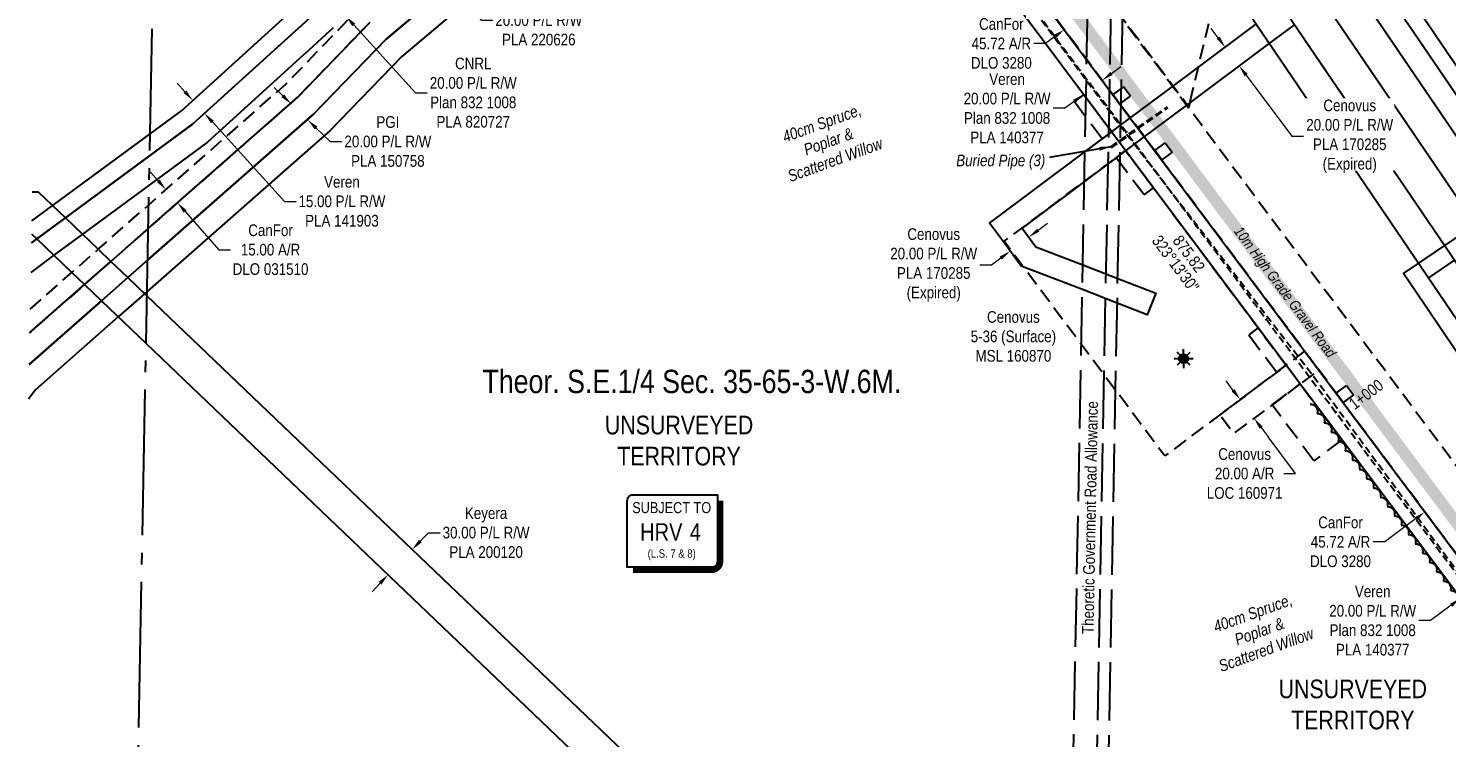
# Model space of a CAD drawing. Extents: x 413456 to 426437, y 6044251 to 6059667.
# Drawn here: x 413466 to 414682, y 6058115 to 6058723 of the extents above; entities that cross this region are included whole.
import ezdxf
from ezdxf.enums import TextEntityAlignment as Align

# ---------------------------------------------------------------- set-up
doc = ezdxf.new("R2010")
doc.units = 0
doc.header["$LTSCALE"] = 5
doc.header["$PDSIZE"] = 0.5
for name, pattern in [('0', [1, 1, 0]), ('foc-ACCESSROAD', [3.75, 2.5, -1.25]), ('foc-QUARTERLINE', [33, 25, -3, 2, -3]), ('foc-TIELINE', [1.875, 1.25, -0.625]), ('foc-UNSURVEYED', [12.5, 10, -2.5]), ('HIDDEN2', [4.7625, 3.175, -1.5875]), ('UG_PIPE', [1.875, 1.25, -0.625])]:
    doc.linetypes.add(name, pattern=pattern)
doc.layers.get('Defpoints').update_dxf_attribs({"color": 9})
for name, color, linetype in [('AS-PIPE-UG', 44, 'UG_PIPE'), ('AS-ROADS', 254, 'Continuous'), ('C-RW', 13, 'Continuous'), ('C-SYMBOL', 7, 'Continuous'), ('CG-NOTES', 7, 'Continuous'), ('CTW', 7, 'Continuous'), ('F-AR', 190, 'foc-ACCESSROAD'), ('F-RW', 190, 'Continuous'), ('F-WS', 190, 'foc-ACCESSROAD'), ('F-WS-S', 8, 'Continuous'), ('L-BD1', 253, 'Continuous'), ('L-QSEC', 8, 'foc-QUARTERLINE'), ('L-ROAD-T', 7, 'Continuous'), ('L-UNS-T', 3, 'Continuous'), ('L-USEC', 7, 'foc-UNSURVEYED'), ('T-BUSH', 110, '0'), ('T-BUSH-T', 110, 'Continuous'), ('T-EXISTING RTF', 220, 'HIDDEN2'), ('T-TIE', 201, 'foc-TIELINE')]:
    doc.layers.add(name, color=color, linetype=linetype)
for name, color, linetype, lineweight in [('C-RW-T', 13, 'Continuous', 9), ('F-AR-T', 190, 'Continuous', 9), ('F-RW-T', 190, 'Continuous', 9), ('F-WS-T', 190, 'Continuous', 9), ('T-TEXT', 48, 'Continuous', 18), ('T-TIE-T', 201, 'Continuous', 18)]:
    doc.layers.add(name, color=color, linetype=linetype, lineweight=lineweight)
doc.styles.add('175L', font='ARIALN.TTF', dxfattribs={"height": 20})
doc.styles.add('80CG', font='ARIALN.TTF', dxfattribs={"height": 10})
doc.styles.add('80L', font='ARIALN.TTF', dxfattribs={"height": 10})
doc.styles.add('80LS', font='ARIALNI.TTF', dxfattribs={"height": 10})
doc.styles.add('HRV', font='ARIALN.TTF', dxfattribs={"height": 3})
doc.styles.get("Standard").update_dxf_attribs({"font": 'ARIALN.TTF'})
doc.dimstyles.new('Compass 5 000', dxfattribs={"dimscale": 5, "dimtxt": 9, "dimasz": 2, "dimexe": 0.2, "dimexo": 0.0625, "dimgap": 0.5, "dimtad": 0, "dimtih": 1, "dimtoh": 1, "dimzin": 0, "dimdsep": 46, "dimtxsty": '80CG', "dimcen": 0.1, "dimse1": 1, "dimse2": 1, "dimclrd": 256, "dimclrt": 256, "dimaunit": 1, "dimadec": 4, "dimazin": 0, "dimtfac": 0.06, "dimtofl": 0, "dimtmove": 0, "dimatfit": 1, "dimfxl": 0.2, "dimtolj": 1, "dimtzin": 0, "dimlwd": -1, "dimarcsym": 0})

# ---------------------------------------------------------------- blocks, each defined once
blk = doc.blocks.new('HRV')
blk.add_lwpolyline([(-35.1, 31.6), (37.2, 31.6), (37.2, -25.5, -0.414214), (32.2, -30.5), (-40.1, -30.5), (-40.1, 26.6, -0.414214)], format="xyb", close=True)
at = {"const_width": 5, "flags": 128}
blk.add_lwpolyline([(-35.1, -33), (32.2, -33, 0.414214), (39.7, -25.5), (39.7, 26.6)], format="xyb", dxfattribs=at)
at = {"style": '80L'}
blk.add_text('SUBJECT TO', height=9.5, dxfattribs=at).set_placement((-2, 13.1), align=Align.BOTTOM_CENTER)
blk.add_attdef('(N.W.1/4 00)', text='', height=7.12, dxfattribs=at).set_placement((-2, -24.4), align=Align.BOTTOM_CENTER)
at = {"layer": 'CTW', "color": 3, "style": 'HRV'}
blk.add_text('HRV', height=15, dxfattribs=at).set_placement((-10.9, -0.2), align=Align.MIDDLE_CENTER)
blk.add_attdef('0', text='', height=15, dxfattribs=at).set_placement((18.3, -0.2), align=Align.MIDDLE_CENTER)
blk = doc.blocks.new('*D88')
at = {"layer": 'C-RW-T', "transparency": 16777216}
for p, q in [((414284.8, 6058831), (414292.8, 6058837)), ((414252.7, 6058807.1), (414237.4, 6058795.6)), ((414237.4, 6058795.6), (414227.4, 6058795.6))]:
    blk.add_line(p, q, dxfattribs=at)
for points in [[(414283.8, 6058832.4), (414285.8, 6058829.7), (414276.8, 6058825)], [(414251.7, 6058808.4), (414253.7, 6058805.7), (414260.7, 6058813.1)]]:
    blk.add_solid(points, dxfattribs=at)
at = {"layer": 'Defpoints', "color": 0, "transparency": 16777216}
for p in [(414245.1, 6058867.4), (414229.1, 6058855.4), (414260.7, 6058813.1)]:
    blk.add_point(p, dxfattribs=at)
at = {"layer": 'C-RW-T', "transparency": 16777216, "insert": (414187.9, 6058795.6), "char_height": 10, "attachment_point": 5, "style": '80CG'}
blk.add_mtext('\\A1;Veren\\P20.00 P/L R/W\\PPlan 832 1008\\PPLA 140377', dxfattribs=at)
blk = doc.blocks.new('*D90')
at = {"layer": 'C-RW-T', "transparency": 16777216}
for p, q in [((414394.3, 6058684.4), (414402.3, 6058690.4)), ((414362.3, 6058660.5), (414354.3, 6058654.5)), ((414354.3, 6058654.5), (414344.3, 6058654.5))]:
    blk.add_line(p, q, dxfattribs=at)
for points in [[(414393.3, 6058685.8), (414395.3, 6058683.1), (414386.3, 6058678.5)], [(414361.3, 6058661.8), (414363.3, 6058659.2), (414370.3, 6058666.5)]]:
    blk.add_solid(points, dxfattribs=at)
at = {"layer": 'Defpoints', "color": 0, "transparency": 16777216}
for p in [(414325.4, 6058760), (414309.4, 6058748), (414370.3, 6058666.5)]:
    blk.add_point(p, dxfattribs=at)
at = {"layer": 'C-RW-T', "transparency": 16777216, "insert": (414304.7, 6058654.5), "char_height": 10, "attachment_point": 5, "style": '80CG'}
blk.add_mtext('\\A1;Veren\\P20.00 P/L R/W\\PPlan 832 1008\\PPLA 140377', dxfattribs=at)
blk = doc.blocks.new('*D91')
at = {"layer": 'C-RW-T', "transparency": 16777216}
for p, q in [((413599.8, 6058668.7), (413593.1, 6058676.1)), ((413623.4, 6058642.8), (413685.3, 6058574.7)), ((413685.3, 6058574.7), (413695.3, 6058574.7))]:
    blk.add_line(p, q, dxfattribs=at)
for points in [[(413601, 6058669.8), (413598.6, 6058667.6), (413606.5, 6058661.3)], [(413624.6, 6058643.9), (413622.1, 6058641.7), (413616.6, 6058650.2)]]:
    blk.add_solid(points, dxfattribs=at)
at = {"layer": 'Defpoints', "color": 0, "transparency": 16777216}
for p in [(413603.1, 6058658.2), (413613.2, 6058647.1), (413616.6, 6058650.2)]:
    blk.add_point(p, dxfattribs=at)
at = {"layer": 'C-RW-T', "transparency": 16777216, "insert": (413734.4, 6058574.7), "char_height": 10, "attachment_point": 5, "style": '80CG'}
blk.add_mtext('\\A1;Veren\\P15.00 P/L R/W\\PPLA 141903', dxfattribs=at)
blk = doc.blocks.new('*D92')
at = {"layer": 'C-RW-T', "transparency": 16777216}
for p, q in [((414717.4, 6058252.2), (414725.4, 6058258.2)), ((414685.4, 6058228.2), (414667.7, 6058215.1)), ((414667.7, 6058215.1), (414657.7, 6058215.1))]:
    blk.add_line(p, q, dxfattribs=at)
for points in [[(414716.4, 6058253.5), (414718.4, 6058250.8), (414709.4, 6058246.2)], [(414684.4, 6058229.6), (414686.4, 6058226.9), (414693.4, 6058234.2)]]:
    blk.add_solid(points, dxfattribs=at)
at = {"layer": 'Defpoints', "color": 0, "transparency": 16777216}
for p in [(414688.4, 6058274.3), (414672.4, 6058262.3), (414693.4, 6058234.2)]:
    blk.add_point(p, dxfattribs=at)
at = {"layer": 'C-RW-T', "transparency": 16777216, "insert": (414618.2, 6058215.1), "char_height": 10, "attachment_point": 5, "style": '80CG'}
blk.add_mtext('\\A1;Veren\\P20.00 P/L R/W\\PPlan 832 1008\\PPLA 140377', dxfattribs=at)
blk = doc.blocks.new('*D106')
at = {"layer": 'Defpoints', "color": 0, "transparency": 16777216}
for p in [(414353.7, 6058722), (414406.8, 6058727.4), (414370.2, 6058700.1)]:
    blk.add_point(p, dxfattribs=at)
at = {"layer": 'F-AR-T', "transparency": 16777216}
for p, q in [((414398.4, 6058755.4), (414406.4, 6058761.4)), ((414337.7, 6058710.1), (414327.7, 6058710.1)), ((414345.7, 6058716.1), (414337.7, 6058710.1))]:
    blk.add_line(p, q, dxfattribs=at)
for points in [[(414397.4, 6058756.7), (414399.4, 6058754.1), (414390.3, 6058749.4)], [(414344.7, 6058717.4), (414346.7, 6058714.7), (414353.7, 6058722)]]:
    blk.add_solid(points, dxfattribs=at)
at = {"layer": 'F-AR-T', "transparency": 16777216, "insert": (414299.8, 6058710.1), "char_height": 10, "attachment_point": 5, "style": '80CG'}
blk.add_mtext('\\A1;CanFor\\P45.72 A/R\\PDLO 3280', dxfattribs=at)
blk = doc.blocks.new('*D107')
at = {"layer": 'Defpoints', "color": 0, "transparency": 16777216}
for p in [(413579, 6058580.8), (413588.9, 6058569.6), (413593.4, 6058573.5)]:
    blk.add_point(p, dxfattribs=at)
at = {"layer": 'F-AR-T', "transparency": 16777216}
for p, q in [((413576.9, 6058592.3), (413570.3, 6058599.8)), ((413600, 6058566), (413628.9, 6058533.2)), ((413628.9, 6058533.2), (413638.9, 6058533.2))]:
    blk.add_line(p, q, dxfattribs=at)
for points in [[(413578.2, 6058593.4), (413575.7, 6058591.2), (413583.5, 6058584.8)], [(413601.3, 6058567.1), (413598.8, 6058564.9), (413593.4, 6058573.5)]]:
    blk.add_solid(points, dxfattribs=at)
at = {"layer": 'F-AR-T', "transparency": 16777216, "insert": (413673.2, 6058533.2), "char_height": 10, "attachment_point": 5, "style": '80CG'}
blk.add_mtext('\\A1;CanFor\\P15.00 A/R\\PDLO 031510', dxfattribs=at)
blk = doc.blocks.new('*D109')
at = {"layer": 'Defpoints', "color": 0, "transparency": 16777216}
for p in [(414681.5, 6058359.9), (414644.9, 6058332.5), (414663, 6058308.3)]:
    blk.add_point(p, dxfattribs=at)
at = {"layer": 'F-AR-T', "transparency": 16777216}
for p, q in [((414707.6, 6058341.7), (414715.6, 6058347.7)), ((414654.9, 6058302.3), (414628.5, 6058282.6)), ((414628.5, 6058282.6), (414618.5, 6058282.6))]:
    blk.add_line(p, q, dxfattribs=at)
for points in [[(414706.6, 6058343), (414708.6, 6058340.3), (414699.6, 6058335.7)], [(414654, 6058303.7), (414655.9, 6058301), (414663, 6058308.3)]]:
    blk.add_solid(points, dxfattribs=at)
at = {"layer": 'F-AR-T', "transparency": 16777216, "insert": (414590.6, 6058282.6), "char_height": 10, "attachment_point": 5, "style": '80CG'}
blk.add_mtext('\\A1;CanFor\\P45.72 A/R\\PDLO 3280', dxfattribs=at)
blk = doc.blocks.new('*D144')
at = {"layer": 'Defpoints', "color": 0, "transparency": 16777216}
for p in [(413712.6, 6058680.9), (413727, 6058667.1), (413705.2, 6058644.5)]:
    blk.add_point(p, dxfattribs=at)
at = {"layer": 'F-RW-T', "transparency": 16777216}
for p, q in [((413683.6, 6058665.3), (413676.4, 6058672.3)), ((413712.4, 6058637.5), (413724.3, 6058626)), ((413724.3, 6058626), (413734.3, 6058626))]:
    blk.add_line(p, q, dxfattribs=at)
for points in [[(413684.8, 6058666.5), (413682.5, 6058664.1), (413690.8, 6058658.3)], [(413713.5, 6058638.7), (413711.2, 6058636.3), (413705.2, 6058644.5)]]:
    blk.add_solid(points, dxfattribs=at)
at = {"layer": 'F-RW-T', "transparency": 16777216, "insert": (413773.8, 6058626), "char_height": 10, "attachment_point": 5, "style": '80CG'}
blk.add_mtext('\\A1;PGI\\P20.00 P/L R/W\\PPLA 150758', dxfattribs=at)
blk = doc.blocks.new('*D145')
at = {"layer": 'Defpoints', "color": 0, "transparency": 16777216}
for p in [(414322.6, 6058545), (414306.6, 6058533), (414307.3, 6058532)]:
    blk.add_point(p, dxfattribs=at)
at = {"layer": 'F-RW-T', "transparency": 16777216}
for p, q in [((414331.4, 6058550), (414339.4, 6058556)), ((414299.3, 6058526.1), (414291.3, 6058520.1)), ((414291.3, 6058520.1), (414281.3, 6058520.1))]:
    blk.add_line(p, q, dxfattribs=at)
for points in [[(414330.4, 6058551.3), (414332.4, 6058548.7), (414323.4, 6058544)], [(414298.3, 6058527.4), (414300.3, 6058524.7), (414307.3, 6058532)]]:
    blk.add_solid(points, dxfattribs=at)
at = {"layer": 'F-RW-T', "transparency": 16777216, "insert": (414241.8, 6058520.1), "char_height": 10, "attachment_point": 5, "style": '80CG'}
blk.add_mtext('\\A1;Cenovus\\P20.00 P/L R/W\\PPLA 170285\\P(Expired)', dxfattribs=at)
blk = doc.blocks.new('*D146')
at = {"layer": 'Defpoints', "color": 0, "transparency": 16777216}
for p in [(413780.1, 6058290), (413794.7, 6058276), (413759.4, 6058268.3)]:
    blk.add_point(p, dxfattribs=at)
at = {"layer": 'F-RW-T', "transparency": 16777216}
for p, q in [((413801.6, 6058283.2), (413808.5, 6058290.5)), ((413808.5, 6058290.5), (413818.5, 6058290.5)), ((413767.1, 6058247.1), (413760.2, 6058239.9))]:
    blk.add_line(p, q, dxfattribs=at)
for points in [[(413800.4, 6058284.4), (413802.8, 6058282.1), (413794.7, 6058276)], [(413765.9, 6058248.3), (413768.3, 6058246), (413774, 6058254.4)]]:
    blk.add_solid(points, dxfattribs=at)
at = {"layer": 'F-RW-T', "transparency": 16777216, "insert": (413858, 6058290.5), "char_height": 10, "attachment_point": 5, "style": '80CG'}
blk.add_mtext('\\A1;Keyera\\P30.00 P/L R/W\\PPLA 200120', dxfattribs=at)
blk = doc.blocks.new('*D147')
at = {"layer": 'Defpoints', "color": 0, "transparency": 16777216}
for p in [(413813.4, 6058748.6), (413840.7, 6058745.5), (413826.3, 6058733.3)]:
    blk.add_point(p, dxfattribs=at)
at = {"layer": 'F-RW-T', "transparency": 16777216}
for p, q in [((413821.4, 6058768.4), (413814.9, 6058776)), ((413847.2, 6058737.8), (413853.7, 6058730.1)), ((413853.7, 6058730.1), (413863.7, 6058730.1))]:
    blk.add_line(p, q, dxfattribs=at)
for points in [[(413822.7, 6058769.5), (413820.1, 6058767.3), (413827.8, 6058760.8)], [(413848.5, 6058738.9), (413845.9, 6058736.8), (413840.7, 6058745.5)]]:
    blk.add_solid(points, dxfattribs=at)
at = {"layer": 'F-RW-T', "transparency": 16777216, "insert": (413903.2, 6058730.1), "char_height": 10, "attachment_point": 5, "style": '80CG'}
blk.add_mtext('\\A1;PGI\\P20.00 P/L R/W\\PPLA 220626', dxfattribs=at)
blk = doc.blocks.new('*D148')
at = {"layer": 'Defpoints', "color": 0, "transparency": 16777216}
for p in [(413719.2, 6058743.5), (413737.8, 6058733.5), (413732.6, 6058728.7)]:
    blk.add_point(p, dxfattribs=at)
at = {"layer": 'F-RW-T', "transparency": 16777216}
for p, q in [((413717.6, 6058755.6), (413710.9, 6058763)), ((413744.5, 6058726.1), (413797.5, 6058667.9)), ((413797.5, 6058667.9), (413807.5, 6058667.9))]:
    blk.add_line(p, q, dxfattribs=at)
for points in [[(413718.9, 6058756.8), (413716.4, 6058754.5), (413724.4, 6058748.2)], [(413745.8, 6058727.2), (413743.3, 6058724.9), (413737.8, 6058733.5)]]:
    blk.add_solid(points, dxfattribs=at)
at = {"layer": 'F-RW-T', "transparency": 16777216, "insert": (413847, 6058667.9), "char_height": 10, "attachment_point": 5, "style": '80CG'}
blk.add_mtext('\\A1;CNRL\\P20.00 P/L R/W\\PPlan 832 1008\\PPLA 820727', dxfattribs=at)
blk = doc.blocks.new('*D156')
at = {"layer": 'Defpoints', "color": 0, "transparency": 16777216}
for p in [(414504.6, 6058404.6), (414511.3, 6058409.7), (414523.3, 6058393.7)]:
    blk.add_point(p, dxfattribs=at)
at = {"layer": 'F-RW-T', "transparency": 16777216}
for p, q in [((414498.6, 6058412.6), (414492.6, 6058420.7)), ((414522.5, 6058380.6), (414528.5, 6058372.6)), ((414551.9, 6058341.2), (414528.5, 6058372.6)), ((414541.9, 6058341.2), (414551.9, 6058341.2))]:
    blk.add_line(p, q, dxfattribs=at)
for points in [[(414499.9, 6058413.6), (414497.2, 6058411.6), (414504.6, 6058404.6)], [(414523.8, 6058381.6), (414521.2, 6058379.6), (414516.5, 6058388.6)]]:
    blk.add_solid(points, dxfattribs=at)
at = {"layer": 'F-RW-T', "transparency": 16777216, "insert": (414508.4, 6058341.2), "char_height": 10, "attachment_point": 5, "style": '80CG'}
blk.add_mtext('\\A1;Cenovus\\P20.00 A/R\\PLOC 160971', dxfattribs=at)
blk = doc.blocks.new('*D160')
at = {"layer": 'Defpoints', "color": 0, "transparency": 16777216}
for p in [(414485.2, 6058702.2), (414497.2, 6058686.1), (414503.7, 6058691)]:
    blk.add_point(p, dxfattribs=at)
at = {"layer": 'F-RW-T', "transparency": 16777216}
for p, q in [((414485.7, 6058715), (414479.7, 6058723)), ((414509.7, 6058683), (414548.9, 6058630.5)), ((414548.9, 6058630.5), (414558.9, 6058630.5))]:
    blk.add_line(p, q, dxfattribs=at)
for points in [[(414487.1, 6058716), (414484.4, 6058714), (414491.7, 6058707)], [(414511, 6058684), (414508.3, 6058682), (414503.7, 6058691)]]:
    blk.add_solid(points, dxfattribs=at)
at = {"layer": 'F-RW-T', "transparency": 16777216, "insert": (414598.5, 6058630.5), "char_height": 10, "attachment_point": 5, "style": '80CG', "bg_fill": 3, "box_fill_scale": 1.1, "bg_fill_color": 256, "bg_fill_true_color": 13158600, "bg_fill_transparency": 0}
blk.add_mtext('\\A1;Cenovus\\P20.00 P/L R/W\\PPLA 170285\\P(Expired)', dxfattribs=at)
blk = doc.blocks.new('GAS')
h = blk.add_hatch(color=255)
h.dxf.hatch_style = 1
edge = h.paths.add_edge_path()
edge.add_arc((0, 0), 0.9, 0, 360)
for p, q in [((-0.81, 0), (-1.62, 0)), ((-0.57, 0.57), (-1.14, 1.14)), ((0, 0.81), (0, 1.62)), ((0.57, 0.57), (1.14, 1.14)), ((1.62, 0), (0.81, 0)), ((-0.57, -0.57), (-1.14, -1.14)), ((0, -0.81), (0, -1.62)), ((1.14, -1.14), (0.57, -0.57))]:
    blk.add_line(p, q)
blk.add_circle((0, 0), 0.8)

msp = doc.modelspace()

# ---------------------------------------------------------------- linework, layer by layer
at = {"layer": 'AS-PIPE-UG', "flags": 128}
for points in [[(415013.81, 6057825.514), (414991.353, 6057854.7), (414934.456, 6057929.698), (414759.483, 6058163.631), (414568.896, 6058422.579), (414403.322, 6058637.155), (414227.724, 6058873.014), (414219.982, 6058882.955), (414210.979, 6058894.781), (414205.494, 6058902.518), (414200.319, 6058908.749)], [(414393.799, 6058621.574), (414400.229, 6058625.994), (414411.977, 6058634.651), (414442.29, 6058655.731)], [(414394.082, 6058621.162), (414400.519, 6058625.587), (414412.268, 6058634.245), (414442.575, 6058655.321)], [(414394.365, 6058620.75), (414400.809, 6058625.18), (414412.559, 6058633.839), (414442.86, 6058654.911)]]:
    msp.add_lwpolyline(points, dxfattribs=at)
at = {"layer": 'AS-ROADS', "const_width": 9.996, "flags": 128}
msp.add_lwpolyline([(414166.253, 6058999.705), (414193.452, 6058962.875), (414227.645, 6058917.499), (414241.541, 6058898.813), (414270.734, 6058860.244), (414778.798, 6058180.154), (414953.433, 6057945.311), (414963.33, 6057931.94), (414977.822, 6057914.641), (415005.21, 6057886.425), (415028.571, 6057863.542), (415045.297, 6057848.482), (415051.329, 6057843.421)], dxfattribs=at)
at = {"layer": 'C-RW'}
for points in [[(413650.994, 6059665.547), (413702.546, 6059594.668), (413724.809, 6059564.06), (413979.2, 6059214.322), (414026.164, 6059153.423), (414012.329, 6059010.306), (413816.057, 6058831.682), (413786.506, 6058825.066), (413766.657, 6058786.729), (413736.561, 6058759.342), (413606.32, 6058640.844), (413569.548, 6058613.752), (413468.105, 6058539.008)], [(413468.466, 6058557.906), (413569.909, 6058632.649), (413596.799, 6058652.46), (413714.748, 6058759.774), (413754.573, 6058796.014), (413776.402, 6058838.174), (413808.901, 6058845.451), (413997.545, 6059017.131), (414011.37, 6059156.232), (413971.196, 6059208.327), (413712.265, 6059564.308), (413690.002, 6059594.916), (413638.45, 6059665.794)]]:
    msp.add_lwpolyline(points, dxfattribs=at)
msp.add_lwpolyline([(413468.105, 6058539.008), (413472.81, 6058542.475), (413497.296, 6058560.516), (413569.548, 6058613.752), (413606.32, 6058640.844), (413736.561, 6058759.342), (413766.657, 6058786.729), (413788.835, 6058806.908), (413816.057, 6058831.681), (414012.329, 6059010.306), (414047.714, 6059004.736), (414048.94, 6059004.543), (414072.297, 6059000.867), (414072.7, 6059000.803), (414099.361, 6058996.608), (414126.406, 6058992.35), (414154.836, 6058987.875), (414158.665, 6058983.043), (414201.109, 6058926.231), (414767.101, 6058168.976, -0.00063183), (414767.131, 6058168.936), (414942.855, 6057932.587), (415203.176, 6057603.01)], format="xyb", dxfattribs=at)
at = {"layer": 'F-AR', "flags": 128}
for points in [[(413467.022, 6058482.276), (413502.815, 6058513.773), (413525.392, 6058533.641), (413568.748, 6058571.794), (413686.398, 6058675.326), (413748.107, 6058739.224), (413771.145, 6058758.657), (413833.039, 6058810.887), (413937.544, 6058915.208), (414028.334, 6058985.684), (414029.969, 6058987.291), (414047.714, 6059004.736), (414100.602, 6059056.895), (414112.973, 6059040.853), (414072.297, 6059000.867), (414070.815, 6058999.715), (414050.642, 6058984.037), (413947.493, 6058903.875), (413843.182, 6058799.834), (413793.855, 6058758.207), (413758.357, 6058728.261), (413696.757, 6058664.476), (413568.36, 6058551.488), (413536.263, 6058523.242), (413513.686, 6058503.373), (413466.634, 6058461.969)], [(415556.042, 6057613.552), (415517.264, 6057613.555), (415432.685, 6057624.631), (415410.054, 6057627.847), (415319.915, 6057640.658), (415296.517, 6057643.983), (415290.45, 6057648.73), (415284.293, 6057653.546), (415247.428, 6057682.388), (415244.821, 6057684.428), (415244.039, 6057685.04), (415220.14, 6057697.466), (415206.402, 6057704.608), (415190.181, 6057713.043), (415176.649, 6057721.804), (415130.546, 6057751.655), (415051.009, 6057815.157), (415020.628, 6057840.898), (415004.448, 6057854.608), (414942.855, 6057932.587), (414767.116, 6058168.956), (414210.548, 6058913.602)]]:
    msp.add_lwpolyline(points, dxfattribs=at)
for points in [[(414461.346, 6058659.347), (414460.472, 6058655.628), (414459.002, 6058657.594), (414447.033, 6058673.608), (414404.565, 6058730.425), (414392.192, 6058746.978), (414375.141, 6058769.789), (414310.446, 6058856.342), (414376.707, 6058852.61), (414388.614, 6058851.94), (414406.412, 6058828.128), (414468.289, 6058745.346), (414478.382, 6058731.843), (414468.461, 6058689.627), (414461.346, 6058659.347)], [(414555.185, 6058417.502), (414499.139, 6058375.613), (414487.161, 6058391.64), (414543.223, 6058433.507), (414560.004, 6058446.056), (414571.969, 6058430.048), (414555.185, 6058417.502)]]:
    msp.add_lwpolyline(points, close=True, dxfattribs=at)
at = {"layer": 'F-RW'}
for p, q in [((414337.851, 6059149.242), (414750.377, 6058541.472)), ((414312.142, 6059135.447), (414735.399, 6058511.867)), ((414282.903, 6059121.624), (414744.8, 6058441.038)), ((414564.252, 6058851.284), (414766.918, 6058552.699))]:
    msp.add_line(p, q, dxfattribs=at)
for points in [[(414260.486, 6059106.457), (414257.869, 6059088.589), (414178.509, 6059030.724), (414141.562, 6059003.78), (414134.216, 6058998.422), (414126.406, 6058992.35), (414104.759, 6058975.518), (414090.003, 6058964.044), (413974.289, 6058874.072), (413870.562, 6058770.672), (413854.389, 6058757.009), (413785.698, 6058699.017), (413723.96, 6058635.155), (413567.326, 6058497.318), (413565.262, 6058495.502), (413542.685, 6058475.634), (413471.618, 6058413.096), (413465.546, 6058404.982)], [(414751.088, 6058157.008), (414185.094, 6058914.266)], [(413466.117, 6058434.884), (413528.185, 6058489.503), (413550.764, 6058509.372), (413567.843, 6058524.402), (413710.148, 6058649.629), (413772.028, 6058713.638), (413824.111, 6058757.608)], [(413824.111, 6058757.608), (413772.028, 6058713.638), (413710.148, 6058649.629), (413567.843, 6058524.401), (413550.764, 6058509.372), (413528.185, 6058489.503), (413466.117, 6058434.884)], [(414758.285, 6058590.005), (414656.08, 6058740.715)], [(413466.634, 6058461.969), (413513.686, 6058503.373), (413536.263, 6058523.242), (413568.36, 6058551.488), (413696.757, 6058664.476), (413758.357, 6058728.261)], [(413726.915, 6058723.538), (413720.575, 6058717.77), (413705.641, 6058704.182), (413695.11, 6058694.6), (413687.98, 6058688.113), (413619.012, 6058625.364), (413569.068, 6058588.564), (413511.962, 6058546.487), (413487.476, 6058528.446), (413467.624, 6058513.819)], [(414550.468, 6058725.973), (414528.827, 6058709.793), (414460.557, 6058658.757), (414458.213, 6058657.005), (414421.595, 6058629.63), (414405.583, 6058617.663), (414401.598, 6058614.683), (414370.998, 6058591.807), (414317.519, 6058551.829), (414329.488, 6058535.816), (414369.645, 6058520.247), (414399.593, 6058508.636), (414432.132, 6058496.021), (414424.906, 6058477.382), (414399.191, 6058487.351), (414369.242, 6058498.962), (414316.908, 6058519.244), (414301.503, 6058539.857), (414289.539, 6058555.871), (414371.477, 6058617.125), (414393.615, 6058633.676), (414402.077, 6058640.001), (414409.627, 6058645.644), (414446.244, 6058673.018), (414467.673, 6058689.037), (414517.583, 6058726.349)], [(414245.523, 6057844.779), (414138.769, 6057946.892), (413567.255, 6058493.596), (413550.763, 6058509.372), (413536.263, 6058523.242), (413525.392, 6058533.641), (413511.962, 6058546.487), (413497.296, 6058560.516), (413486.293, 6058571.041), (413474.344, 6058582.472), (413468.939, 6058582.708)], [(414138.769, 6057946.892), (413567.255, 6058493.596), (413550.763, 6058509.372), (413536.263, 6058523.242), (413525.392, 6058533.641), (413511.962, 6058546.487), (413497.296, 6058560.516), (413486.293, 6058571.041), (413474.344, 6058582.472), (413468.939, 6058582.708)], [(414735.32, 6058379.099), (414644.513, 6058512.788), (414656.922, 6058521.208), (414679.257, 6058536.369), (414705.732, 6058554.337)], [(413468.254, 6058546.833), (413472.81, 6058542.475), (413487.476, 6058528.446), (413502.815, 6058513.773), (413513.686, 6058503.373), (413528.185, 6058489.503), (413566.477, 6058452.874), (414094.504, 6057947.764), (414201.255, 6057845.653)], [(414687.681, 6058523.966), (414665.925, 6058509.198)]]:
    msp.add_lwpolyline(points, dxfattribs=at)
at = {"layer": 'F-WS', "flags": 128}
msp.add_lwpolyline([(414487.931, 6058392.215), (414439.902, 6058356.298), (414398.518, 6058411.663), (414369.095, 6058451.028), (414317.678, 6058519.82), (414302.273, 6058540.432), (414318.289, 6058552.404), (414371.768, 6058592.383), (414402.368, 6058615.258), (414406.353, 6058618.238), (414543.993, 6058434.082), (414487.931, 6058392.215)], close=True, dxfattribs=at)
at = {"layer": 'L-QSEC'}
msp.add_line((413557.038, 6057958.393), (413571.626, 6058722.605), dxfattribs=at)
at = {"layer": 'L-USEC'}
for p, q in [((414358.721, 6057942.563), (414373.928, 6058746.761)), ((414378.838, 6057942.182), (414394.045, 6058746.381)), ((414388.877, 6057941.922), (414404.083, 6058746.117))]:
    msp.add_line(p, q, dxfattribs=at)
at = {"layer": 'T-BUSH', "flags": 128}
msp.add_lwpolyline([(414564.561, 6058400.754, -0.52056705), (414570.574, 6058392.769, -0.52056705), (414576.586, 6058384.784, -0.52056705), (414582.598, 6058376.799, -0.52056705), (414588.611, 6058368.813, -0.52056705), (414594.623, 6058360.828, -0.52056705), (414600.635, 6058352.843, -0.52056705), (414606.648, 6058344.857, -0.52056705), (414612.66, 6058336.872, -0.52056705), (414618.673, 6058328.887, -0.52056705), (414624.685, 6058320.902, -0.52056705), (414630.697, 6058312.916, -0.52056705), (414636.71, 6058304.931, -0.52056705), (414642.722, 6058296.946, -0.52056705), (414648.734, 6058288.961, -0.52056705), (414654.747, 6058280.975, -0.52056705), (414660.759, 6058272.99, -0.52056705), (414666.771, 6058265.005, -0.52056705), (414672.784, 6058257.02, -0.52056705), (414678.796, 6058249.034, -0.52056705), (414684.808, 6058241.049, -0.52056705), (414690.821, 6058233.064, -0.52056705), (414696.833, 6058225.078, -0.52056705), (414702.845, 6058217.093, -0.52056705), (414708.858, 6058209.108, -0.52056705), (414714.87, 6058201.123, -0.52056705), (414720.882, 6058193.137, -0.52056705), (414726.895, 6058185.152, -0.52056705), (414732.907, 6058177.167, -0.52056705), (414738.919, 6058169.182, -0.52056705), (414744.932, 6058161.196, -0.52056705), (414750.94, 6058153.208, -0.52056705), (414756.932, 6058145.207, -0.52056705), (414762.923, 6058137.206, -0.52056705), (414768.915, 6058129.206, -0.52056705), (414774.907, 6058121.205, -0.52056705), (414780.899, 6058113.204, -0.52056705), (414786.891, 6058105.204, -0.52056705), (414792.883, 6058097.203, -0.52056705), (414798.874, 6058089.203, -0.52056705), (414804.866, 6058081.202, -0.52056705), (414810.858, 6058073.201, -0.52056705), (414816.85, 6058065.201, -0.52056705), (414822.842, 6058057.2, -0.52056705), (414828.834, 6058049.199, -0.52056705), (414834.825, 6058041.199, -0.52056705), (414840.817, 6058033.198, -0.52056705), (414846.809, 6058025.197, -0.52056705), (414852.801, 6058017.197, -0.52056705), (414858.793, 6058009.196, -0.52056705), (414864.785, 6058001.195, -0.52056705), (414870.777, 6057993.195, -0.52056705), (414876.768, 6057985.194, -0.52056705), (414882.76, 6057977.193, -0.52056705), (414888.752, 6057969.193, -0.52056705), (414894.744, 6057961.192, -0.52056705), (414900.736, 6057953.191, -0.52056705), (414906.728, 6057945.191, -0.52056705), (414912.719, 6057937.19, -0.52056705), (414918.711, 6057929.189, -0.52056705), (414924.703, 6057921.189, -0.52056705), (414931.147, 6057913.553, -0.52056705), (414937.711, 6057906.015, -0.52056705), (414944.275, 6057898.476, -0.52056705), (414950.839, 6057890.938, -0.52056705), (414957.402, 6057883.399, -0.52056705), (414963.966, 6057875.861, -0.52056705), (414970.53, 6057868.323, -0.52056705), (414977.094, 6057860.784, -0.52056705), (414983.658, 6057853.246, -0.52056705), (414983.663, 6057848.882, -0.52056705), (414976.596, 6057850.24, -0.52056705), (414970.368, 6057842.421, -0.52056705), (414964.141, 6057834.603, -0.52056705), (414957.913, 6057826.785, -0.52056705), (414950.189, 6057820.844, -0.52056705), (414941.504, 6057816.338, -0.52056705), (414942.541, 6057806.397, -0.52056705), (414943.756, 6057796.599, -0.52056705), (414947.93, 6057789.105, -0.52056705), (414949.19, 6057779.189, -0.52056705), (414950.451, 6057769.273, -0.52056705), (414951.711, 6057759.358, -0.52056705), (414952.972, 6057749.442, -0.52056705), (414954.232, 6057739.526, -0.52056705), (414955.493, 6057729.61, -0.52056705), (414956.719, 6057719.69, -0.52056705), (414957.919, 6057709.767, -0.52056705), (414959.118, 6057699.843, -0.52056705), (414960.318, 6057689.92, -0.52056705), (414961.517, 6057679.996, -0.52056705), (414962.717, 6057670.073, -0.52056705), (414963.916, 6057660.15, -0.52056705), (414965.116, 6057650.226, -0.52056705), (414966.315, 6057640.303, -0.52056705), (414967.515, 6057630.379, -0.52056705), (414965.945, 6057622.41, -0.52056705), (414957.777, 6057619.225, -0.52056705), (414960.084, 6057609.499, -0.52056705), (414960.039, 6057602.033, -0.52056705), (414950.228, 6057603.948, -0.52056705), (414940.418, 6057605.864, -0.52056705), (414926.718, 6057608.539, -0.52056705)], format="xyb", dxfattribs=at)
at = {"layer": 'T-EXISTING RTF'}
for points in [[(414410.403, 6058664.933), (414404.421, 6058672.941), (414395.44, 6058666.231), (414401.424, 6058658.225)], [(414370.45, 6058666.278), (414362.444, 6058660.294), (414386.381, 6058628.268), (414394.387, 6058634.252)], [(414440.314, 6058624.894), (414446.297, 6058616.887), (414437.328, 6058610.186), (414431.346, 6058618.194)], [(414406.353, 6058618.238), (414398.346, 6058612.254), (414422.283, 6058580.229), (414430.289, 6058586.213)], [(414520.059, 6058466.11), (414512.053, 6058460.126), (414535.99, 6058428.1), (414543.996, 6058434.084)], [(414567.845, 6058352.126), (414531.952, 6058400.135), (414555.956, 6058418.081), (414591.849, 6058370.073)], [(414586.918, 6058410.047), (414595.755, 6058416.654), (414601.74, 6058408.648), (414592.902, 6058402.041), (414586.919, 6058410.048)]]:
    msp.add_lwpolyline(points, close=True, dxfattribs=at)
at = {"layer": 'T-TIE-T'}
for p, q in [((414346.373, 6058713.512), (414347.975, 6058714.709)), ((414406.241, 6058633.413), (414407.843, 6058634.611)), ((414466.109, 6058553.314), (414467.711, 6058554.512)), ((414525.977, 6058473.215), (414527.579, 6058474.413)), ((414585.845, 6058393.117), (414587.447, 6058394.314)), ((414645.713, 6058313.018), (414647.315, 6058314.215))]:
    msp.add_line(p, q, dxfattribs=at)

# ---------------------------------------------------------------- block references
at = {"layer": 'CG-NOTES'}
msp.add_blockref('HRV', (414019.142, 6058291.324), dxfattribs=at).add_auto_attribs({'(N.W.1/4 00)': '(L.S. 7 & 8)', '0': '4'})
at = {"layer": 'F-WS-S', "xscale": 4.999999999999853, "yscale": 4.999999999999853, "zscale": 4.999999999999853}
msp.add_blockref('GAS', (414456.113, 6058439.765), dxfattribs=at)

# ---------------------------------------------------------------- texts
at = {"layer": 'AS-PIPE-UG', "insert": (414259.518, 6058614.809), "char_height": 9.99043, "attachment_point": 1, "style": '80L'}
msp.add_mtext_dynamic_manual_height_columns('\\pxqc;{\\fArial Narrow|b0|i1|c0|p34;Buried Pipe (3)}', width=79.55724, gutter_width=49.93, heights=[0], dxfattribs=at)
at = {"layer": 'C-SYMBOL', "color": 3, "style": '175L'}
msp.add_text('Theor. S.E.1/4 Sec. 35-65-3-W.6M.', height=20, dxfattribs=at).set_placement((414034.445, 6058404.227), align=Align.BOTTOM_CENTER)
at = {"layer": 'F-WS-T', "insert": (414310.129, 6058458.8), "char_height": 10, "attachment_point": 5, "style": '80CG'}
msp.add_mtext('\\A1;Cenovus\\P5-36 (Surface)\\PMSL 160870', dxfattribs=at)
at = {"layer": 'L-BD1'}
for s, p in [('323°13\'30"', (414449.21, 6058521.228)), ('875.82', (414460.624, 6058529.759))]:
    msp.add_text(s, height=10, rotation=306.775379, dxfattribs=at).set_placement(p, align=Align.MIDDLE_CENTER)
at = {"layer": 'L-UNS-T', "color": 3, "char_height": 16, "attachment_point": 5, "style": '80L'}
for insert in [(414023.459, 6058369.399), (414601.141, 6058143.023)]:
    msp.add_mtext_dynamic_manual_height_columns('\\pxqc;UNSURVEYED TERRITORY', width=126.30343, gutter_width=47.459, heights=[0], dxfattribs=dict(at, insert=insert))
at = {"layer": 'T-BUSH-T', "char_height": 9.99564, "width": 96.18268, "attachment_point": 2, "rotation": 20, "style": '80LS'}
for insert in [(414144.136, 6058646.471), (414513.656, 6058226.227)]:
    msp.add_mtext('40cm Spruce, Poplar &  \\PScattered Willow  ', dxfattribs=dict(at, insert=insert))
at = {"layer": 'T-TEXT', "insert": (414497.938, 6058565.033), "char_height": 8.99139, "attachment_point": 1, "rotation": 306.761719, "style": '80L'}
msp.add_mtext_dynamic_manual_height_columns('\\pxqc;{\\fArial Narrow|b0|i1|c0|p34;10m High Grade Gravel Road}', width=163.05576, gutter_width=44.914, heights=[0], dxfattribs=at)
at = {"layer": 'T-TIE-T', "style": '80L'}
msp.add_text('1+000', height=10, rotation=36.775379, dxfattribs=at).set_placement((414612.566, 6058409.196), align=Align.MIDDLE_CENTER)

# ---------------------------------------------------------------- dimensions: what is measured, and where the dimension line sits
at = {"layer": 'C-RW-T'}
for base, p1, p2, angle, text, picture, middle in [((414260.74, 6058813.066), (414245.073, 6058867.418), (414229.06, 6058855.449), 216.776712, 'Veren\\P20.00 P/L R/W\\PPlan 832 1008\\PPLA 140377', '*D88', (414187.863, 6058795.619)), ((414370.291, 6058666.491), (414325.392, 6058759.951), (414309.379, 6058747.982), 216.77679, 'Veren\\P20.00 P/L R/W\\PPlan 832 1008\\PPLA 140377', '*D90', (414304.733, 6058654.515)), ((413616.62, 6058650.216), (413603.112, 6058658.204), (413613.206, 6058647.11), 312.296822, 'Veren\\P15.00 P/L R/W\\PPLA 141903', '*D91', (413734.39, 6058574.721)), ((414693.376, 6058234.226), (414688.388, 6058274.291), (414672.375, 6058262.321), 216.779352, 'Veren\\P20.00 P/L R/W\\PPlan 832 1008\\PPLA 140377', '*D92', (414618.195, 6058215.055))]:
    dim = msp.add_linear_dim(base=base, p1=p1, p2=p2, angle=angle, text=text, dimstyle='Compass 5 000', dxfattribs=at)
    dim.commit()
    dim.dimension.update_dxf_attribs({"geometry": picture, "text_midpoint": middle, "dimtype": 161})
at = {"layer": 'F-AR-T'}
for base, p1, p2, angle, text, picture, middle in [((414353.727, 6058722.046), (414406.774, 6058727.435), (414370.155, 6058700.066), 216.774396, 'CanFor\\P45.72 A/R\\PDLO 3280', '*D106', (414299.808, 6058710.073)), ((413593.411, 6058573.532), (413579.024, 6058580.837), (413588.925, 6058569.585), 311.347348, 'CanFor\\P15.00 A/R\\PDLO 031510', '*D107', (413673.167, 6058533.206)), ((414662.958, 6058308.315), (414681.475, 6058359.914), (414644.852, 6058332.538), 216.77814, 'CanFor\\P45.72 A/R\\PDLO 3280', '*D109', (414590.649, 6058282.594))]:
    dim = msp.add_linear_dim(base=base, p1=p1, p2=p2, angle=angle, text=text, dimstyle='Compass 5 000', dxfattribs=at)
    dim.commit()
    dim.dimension.update_dxf_attribs({"geometry": picture, "text_midpoint": middle, "dimtype": 161})
at = {"layer": 'F-RW-T'}
for base, p1, p2, angle, text, picture, middle in [((413840.734, 6058745.481), (413813.43, 6058748.591), (413826.325, 6058733.317), 310.172666, 'PGI\\P20.00 P/L R/W\\PPLA 220626', '*D147', (413903.227, 6058730.135)), ((413737.816, 6058733.456), (413719.165, 6058743.514), (413732.618, 6058728.727), 312.295038, 'CNRL\\P20.00 P/L R/W\\PPlan 832 1008\\PPLA 820727', '*D148', (413846.988, 6058667.905)), ((413705.168, 6058644.477), (413712.646, 6058680.928), (413726.995, 6058667.056), 315.969037, 'PGI\\P20.00 P/L R/W\\PPLA 150758', '*D144', (413773.798, 6058626.018)), ((414307.339, 6058532.047), (414322.648, 6058544.967), (414306.631, 6058532.995), 216.773603, 'Cenovus\\P20.00 P/L R/W\\PPLA 170285\\P(Expired)', '*D145', (414241.781, 6058520.073))]:
    dim = msp.add_linear_dim(base=base, p1=p1, p2=p2, angle=angle, text=text, dimstyle='Compass 5 000', dxfattribs=at)
    dim.commit()
    dim.dimension.update_dxf_attribs({"geometry": picture, "text_midpoint": middle, "dimtype": 161})
dim = msp.add_linear_dim(base=(414504.559, 6058404.632), p1=(414523.303, 6058393.673), p2=(414511.338, 6058409.695), angle=126.752407, text='Cenovus\\P20.00 A/R\\PLOC 160971', dimstyle='Compass 5 000', override={"dimtmove": 1}, dxfattribs=at)
dim.commit()
dim.dimension.update_dxf_attribs({"geometry": '*D156', "text_midpoint": (414523.732, 6058341.193), "dimtype": 161})
dim = msp.add_aligned_dim(p1=(413759.382, 6058268.341), p2=(413780.096, 6058289.995), distance=-20.218, text='Keyera\\P30.00 P/L R/W\\PPLA 200120', dimstyle='Compass 5 000', dxfattribs=at)
dim.commit()
dim.dimension.update_dxf_attribs({"geometry": '*D146', "text_midpoint": (413857.995, 6058290.471)})

# ---------------------------------------------------------------- leaders
at = {"layer": 'AS-PIPE-UG', "linetype": 'ByBlock', "path_type": 1}
msp.add_leader([(414393.799, 6058621.574), (414341.023, 6058612.276)], dimstyle='Compass 5 000', override={"dimgap": 0.5, "dimtad": 0}, dxfattribs=at)

# ---------------------------------------------------------------- next in the draw order: texts
at = {"layer": 'L-ROAD-T', "insert": (414370.755, 6058303.57), "char_height": 9.99045, "width": 200.85151, "attachment_point": 2, "rotation": 88.916684, "style": '80L', "bg_fill": 3, "box_fill_scale": 1.15, "bg_fill_color": 256, "bg_fill_true_color": 256, "bg_fill_transparency": 0}
msp.add_mtext('Theoretic Government Road Allowance', dxfattribs=at)

# ---------------------------------------------------------------- next in the draw order: linework, layer by layer
at = {"layer": 'F-AR', "flags": 128}
msp.add_lwpolyline([(414195.036, 6059010.215), (414237.48, 6058953.403), (414803.466, 6058196.157, -0.00063183), (414803.565, 6058196.024), (414978.893, 6057960.207), (415027.314, 6057898.904)], format="xyb", dxfattribs=at)
at = {"layer": 'F-RW'}
for points in [[(415147.71, 6057941.982), (414982.417, 6058145.612), (414746.87, 6058389.796), (414722.469, 6058425.883), (414260.503, 6059106.57)], [(413468.254, 6058546.833), (413472.81, 6058542.475), (413487.476, 6058528.446), (413502.815, 6058513.773), (413513.686, 6058503.373), (413528.185, 6058489.503), (413566.477, 6058452.874), (414094.504, 6057947.764), (414233.989, 6057814.341), (414244.93, 6057803.875), (414354.124, 6057699.421), (414383.754, 6057671.038), (414534.085, 6057645.068), (415049.043, 6057543.381)]]:
    msp.add_lwpolyline(points, dxfattribs=at)

# ---------------------------------------------------------------- next in the draw order: dimensions: what is measured, and where the dimension line sits
at = {"layer": 'F-RW-T'}
dim = msp.add_linear_dim(base=(414503.683, 6058690.996), p1=(414485.228, 6058702.161), p2=(414497.198, 6058686.148), angle=306.780401, text='Cenovus\\P20.00 P/L R/W\\PPLA 170285\\P(Expired)', dimstyle='Compass 5 000', override={"dimtfill": 1}, dxfattribs=at)
dim.commit()
dim.dimension.update_dxf_attribs({"geometry": '*D160', "text_midpoint": (414598.471, 6058630.462), "dimtype": 161})

# ---------------------------------------------------------------- next in the draw order: linework, layer by layer
at = {"layer": 'T-TIE', "flags": 128}
msp.add_lwpolyline([(414338.01, 6059166.805), (414363.833, 6059128.761), (414263.965, 6059060.975), (414251.739, 6058976.53), (414239.507, 6058967.392), (414281.383, 6058911.36), (414229.005, 6058872.212), (414759.102, 6058162.982), (414934.92, 6057926.506), (414993.946, 6057851.777), (414944.825, 6057813.067), (414969.584, 6057608.863), (414948.89, 6057504.064), (415068.003, 6057480.543), (415198.98, 6057314.692), (415408.026, 6057268.047), (415596.092, 6057416.573), (415575.065, 6057443.198), (415568.084, 6057457.906), (415563.906, 6057476.754), (415565.702, 6057574.363), (415779.399, 6057570.2)], dxfattribs=at)

doc.saveas('drawing.dxf')
